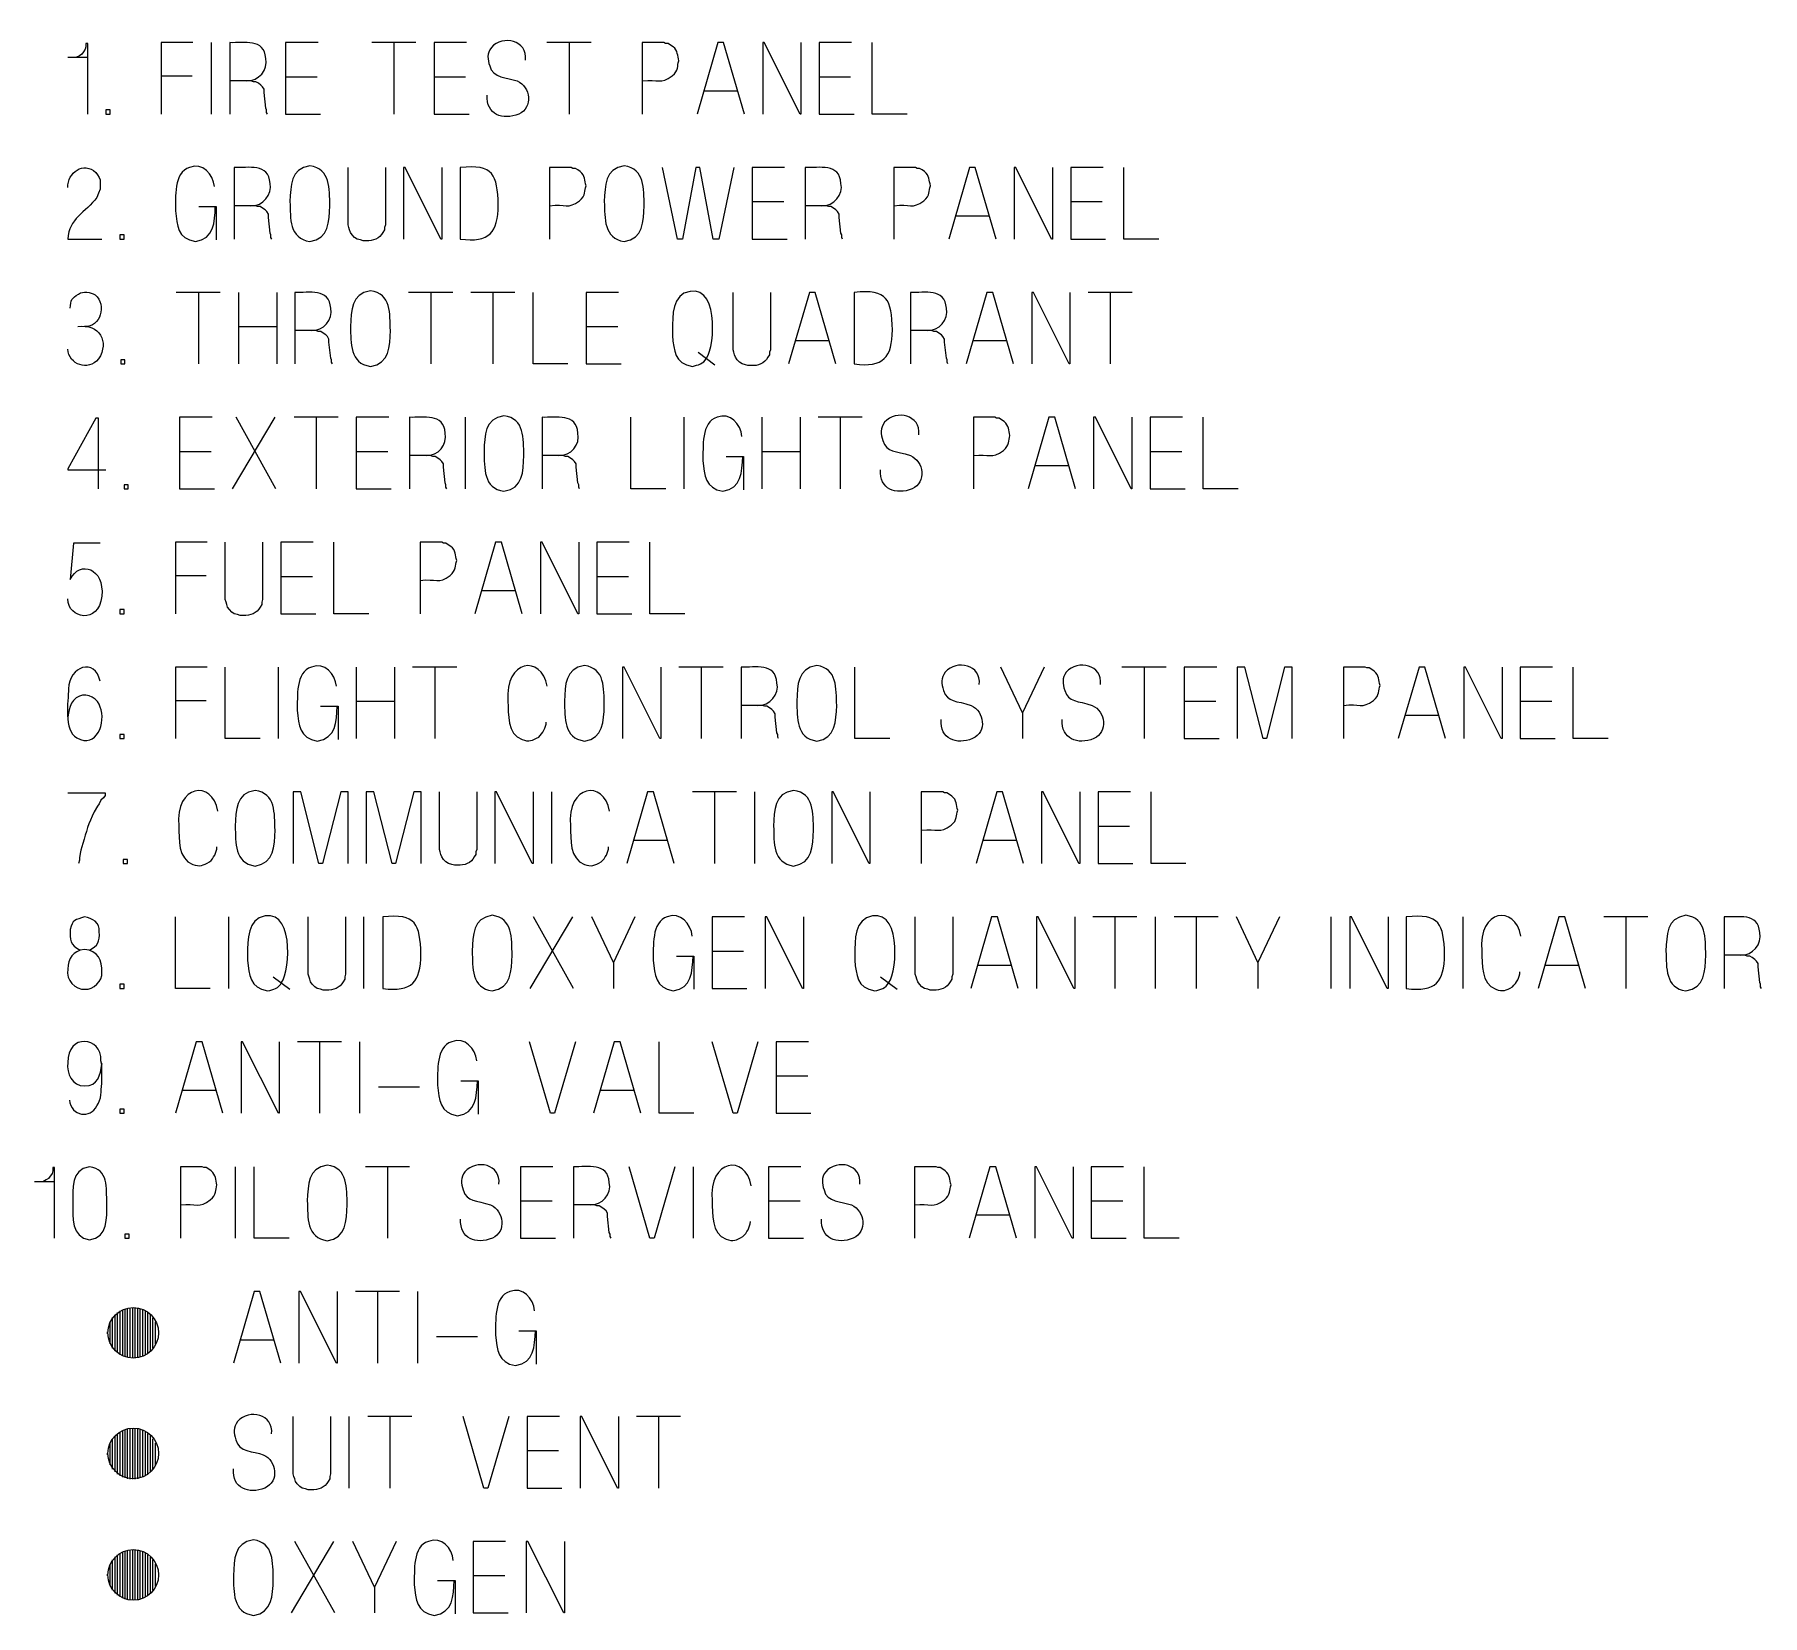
# Model space of a CAD drawing. Header units: millimetres. Extents: x 0.4 to 14.3, y 0.4 to 10.4.
# Drawn here: x 0.574 to 2.269, y 8.228 to 9.778 of the extents above; entities that cross this region are included whole.
import ezdxf

# ---------------------------------------------------------------- set-up
doc = ezdxf.new("R2010")
doc.units = ezdxf.units.MM
doc.layers.add('PDF_Geometry', color=7, linetype='Continuous')

msp = doc.modelspace()

# ---------------------------------------------------------------- linework, layer by layer
at = {"layer": 'PDF_Geometry', "lineweight": 15}
for points in [[(0.6261, 9.7004), (0.6261, 9.7697), (0.6244, 9.7697), (0.6244, 9.7665), (0.6236, 9.764), (0.622, 9.7616), (0.6203, 9.7591), (0.6179, 9.7575), (0.6146, 9.7559), (0.6065, 9.7559)], [(0.7293, 9.7705), (0.6983, 9.7705), (0.6983, 9.7004)], [(0.7471, 9.7705), (0.7471, 9.7004)], [(0.7657, 9.7705), (0.7657, 9.7004)], [(0.8521, 9.7705), (0.8203, 9.7705), (0.8203, 9.7004), (0.8545, 9.7004)], [(0.9481, 9.7705), (0.9049, 9.7705)], [(0.9269, 9.7004), (0.9269, 9.7705)], [(0.9978, 9.7705), (0.9659, 9.7705), (0.9659, 9.7004), (1.0002, 9.7004)], [(1.1199, 9.7705), (1.0766, 9.7705)], [(1.0987, 9.7004), (1.0987, 9.7705)], [(1.2004, 9.7665), (1.198, 9.7681), (1.1955, 9.7697), (1.1931, 9.7697), (1.1914, 9.7705), (1.1702, 9.7705), (1.1702, 9.7004)], [(1.2704, 9.7004), (1.25, 9.7705), (1.2443, 9.7705), (1.2239, 9.7004)], [(1.3258, 9.7705), (1.3258, 9.7004), (1.325, 9.7004), (1.2899, 9.7705), (1.2883, 9.7705), (1.2883, 9.7004)], [(1.3754, 9.7705), (1.3436, 9.7705), (1.3436, 9.7004), (1.3779, 9.7004)], [(1.43, 9.7004), (1.3957, 9.7004), (1.3957, 9.7705)], [(0.6261, 9.7559), (0.6114, 9.7559)], [(0.6983, 9.7379), (0.7285, 9.7379)], [(0.8025, 9.7004), (0.8016, 9.702), (0.8016, 9.7045), (0.8008, 9.7061), (0.7992, 9.7216), (0.7992, 9.7248), (0.7976, 9.7273), (0.7959, 9.7289), (0.7935, 9.7306), (0.791, 9.7322), (0.7886, 9.7322), (0.7861, 9.733), (0.7657, 9.733)], [(0.8203, 9.7371), (0.8513, 9.7371)], [(0.9659, 9.7371), (0.9969, 9.7371)], [(1.3436, 9.7371), (1.3746, 9.7371)], [(1.2305, 9.7232), (1.2639, 9.7232)], [(0.7699, 9.648), (0.7699, 9.5779)], [(0.8994, 9.5762), (0.8962, 9.5762), (0.8937, 9.577), (0.8904, 9.5779), (0.888, 9.5795), (0.8856, 9.5819), (0.8839, 9.5844), (0.8831, 9.5868), (0.8823, 9.5893), (0.8815, 9.5917), (0.8815, 9.648)], [(0.9182, 9.648), (0.9182, 9.5917), (0.9174, 9.5893), (0.9174, 9.5868), (0.9157, 9.5844)], [(0.9735, 9.648), (0.9735, 9.5779), (0.9727, 9.5779), (0.9376, 9.648), (0.936, 9.648), (0.936, 9.5779)], [(0.9914, 9.648), (0.9914, 9.5779)], [(1.1094, 9.644), (1.107, 9.6456), (1.1045, 9.6472), (1.1021, 9.6472), (1.1004, 9.648), (1.0792, 9.648), (1.0792, 9.5779)], [(1.2601, 9.648), (1.2454, 9.5779), (1.2397, 9.5779), (1.2266, 9.648), (1.2226, 9.648), (1.2095, 9.5779), (1.2046, 9.5779), (1.1899, 9.648)], [(1.3097, 9.648), (1.2779, 9.648), (1.2779, 9.5779), (1.3122, 9.5779)], [(1.33, 9.648), (1.33, 9.5779)], [(1.4472, 9.644), (1.4448, 9.6456), (1.4423, 9.6472), (1.4399, 9.6472), (1.4383, 9.648), (1.4171, 9.648), (1.4171, 9.5779)], [(1.5173, 9.5779), (1.4969, 9.648), (1.4912, 9.648), (1.4708, 9.5779)], [(1.5726, 9.648), (1.5726, 9.5779), (1.5718, 9.5779), (1.5367, 9.648), (1.5351, 9.648), (1.5351, 9.5779)], [(1.6223, 9.648), (1.5905, 9.648), (1.5905, 9.5779), (1.6247, 9.5779)], [(1.6768, 9.5779), (1.6425, 9.5779), (1.6425, 9.648)], [(0.6342, 9.6431), (0.6358, 9.6407), (0.6375, 9.6382), (0.6383, 9.6358), (0.6383, 9.6268), (0.6367, 9.6227), (0.635, 9.6187)], [(1.2779, 9.6146), (1.3089, 9.6146)], [(1.5905, 9.6146), (1.6215, 9.6146)], [(0.735, 9.6097), (0.7521, 9.6097), (0.7521, 9.577)], [(0.8067, 9.5779), (0.8058, 9.5795), (0.8058, 9.5819), (0.805, 9.5836), (0.8034, 9.5991), (0.8034, 9.6023), (0.8018, 9.6048), (0.8001, 9.6064), (0.7977, 9.6081), (0.7953, 9.6097), (0.7928, 9.6097), (0.7903, 9.6105), (0.7699, 9.6105)], [(1.3667, 9.5779), (1.3659, 9.5795), (1.3659, 9.5819), (1.3651, 9.5836), (1.3635, 9.5991), (1.3635, 9.6023), (1.3618, 9.6048), (1.3602, 9.6064), (1.3578, 9.6081), (1.3553, 9.6097), (1.3529, 9.6097), (1.3504, 9.6105), (1.33, 9.6105)], [(1.4773, 9.6007), (1.5108, 9.6007)], [(0.6065, 9.5779), (0.6399, 9.5779)], [(0.7562, 9.5255), (0.713, 9.5255)], [(0.735, 9.4553), (0.735, 9.5255)], [(0.774, 9.5255), (0.774, 9.4553)], [(0.8116, 9.5255), (0.8116, 9.4553)], [(0.8294, 9.5255), (0.8294, 9.4553)], [(0.9842, 9.5255), (0.9409, 9.5255)], [(0.9629, 9.4553), (0.9629, 9.5255)], [(1.0452, 9.5255), (1.002, 9.5255)], [(1.024, 9.4553), (1.024, 9.5255)], [(1.0973, 9.4553), (1.063, 9.4553), (1.063, 9.5255)], [(1.1469, 9.5255), (1.1151, 9.5255), (1.1151, 9.4553), (1.1494, 9.4553)], [(1.2771, 9.4537), (1.2738, 9.4537), (1.2714, 9.4545), (1.2681, 9.4553), (1.2657, 9.457), (1.2632, 9.4594), (1.2616, 9.4619), (1.2608, 9.4643), (1.26, 9.4668), (1.2592, 9.4692), (1.2592, 9.5255)], [(1.2959, 9.5255), (1.2959, 9.4692), (1.2951, 9.4668), (1.2951, 9.4643), (1.2934, 9.4619)], [(1.3602, 9.4553), (1.3398, 9.5255), (1.3341, 9.5255), (1.3137, 9.4553)], [(1.378, 9.5255), (1.378, 9.4553)], [(1.4334, 9.5255), (1.4334, 9.4553)], [(1.5344, 9.4553), (1.514, 9.5255), (1.5083, 9.5255), (1.4879, 9.4553)], [(1.5898, 9.5255), (1.5898, 9.4553), (1.589, 9.4553), (1.5539, 9.5255), (1.5522, 9.5255), (1.5522, 9.4553)], [(1.6508, 9.5255), (1.6076, 9.5255)], [(1.6296, 9.4553), (1.6296, 9.5255)], [(0.774, 9.4921), (0.8116, 9.4921)], [(0.8661, 9.4553), (0.8653, 9.457), (0.8653, 9.4594), (0.8645, 9.4611), (0.8628, 9.4766), (0.8628, 9.4798), (0.8612, 9.4823), (0.8596, 9.4839), (0.8571, 9.4855), (0.8547, 9.4872), (0.8522, 9.4872), (0.8498, 9.488), (0.8294, 9.488)], [(1.1151, 9.4921), (1.1461, 9.4921)], [(1.3202, 9.4782), (1.3537, 9.4782)], [(1.4701, 9.4553), (1.4693, 9.457), (1.4693, 9.4594), (1.4685, 9.4611), (1.4668, 9.4766), (1.4668, 9.4798), (1.4652, 9.4823), (1.4636, 9.4839), (1.4611, 9.4855), (1.4587, 9.4872), (1.4562, 9.4872), (1.4538, 9.488), (1.4334, 9.488)], [(1.4944, 9.4782), (1.5279, 9.4782)], [(1.225, 9.4668), (1.2413, 9.4545)], [(0.6367, 9.3328), (0.6367, 9.4022), (0.6342, 9.4022), (0.6065, 9.3524), (0.6065, 9.3516), (0.644, 9.3516)], [(0.7481, 9.403), (0.7162, 9.403), (0.7162, 9.3328), (0.7505, 9.3328)], [(0.7683, 9.3328), (0.8099, 9.403)], [(0.8107, 9.3328), (0.7716, 9.403)], [(0.8718, 9.403), (0.8286, 9.403)], [(0.8506, 9.3328), (0.8506, 9.403)], [(0.9215, 9.403), (0.8896, 9.403), (0.8896, 9.3328), (0.9239, 9.3328)], [(0.9417, 9.403), (0.9417, 9.3328)], [(0.9963, 9.403), (0.9963, 9.3328)], [(1.0719, 9.403), (1.0719, 9.3328)], [(1.1932, 9.3328), (1.1589, 9.3328), (1.1589, 9.403)], [(1.211, 9.403), (1.211, 9.3328)], [(1.2874, 9.403), (1.2874, 9.3328)], [(1.325, 9.403), (1.325, 9.3328)], [(1.386, 9.403), (1.3428, 9.403)], [(1.3648, 9.3328), (1.3648, 9.403)], [(1.5252, 9.3989), (1.5227, 9.4006), (1.5203, 9.4022), (1.5178, 9.4022), (1.5162, 9.403), (1.495, 9.403), (1.495, 9.3328)], [(1.5952, 9.3328), (1.5748, 9.403), (1.5691, 9.403), (1.5487, 9.3328)], [(1.6506, 9.403), (1.6506, 9.3328), (1.6498, 9.3328), (1.6147, 9.403), (1.613, 9.403), (1.613, 9.3328)], [(1.7002, 9.403), (1.6684, 9.403), (1.6684, 9.3328), (1.7027, 9.3328)], [(1.7548, 9.3328), (1.7205, 9.3328), (1.7205, 9.403)], [(0.7162, 9.3696), (0.7472, 9.3696)], [(0.8896, 9.3696), (0.9206, 9.3696)], [(0.9784, 9.3328), (0.9776, 9.3345), (0.9776, 9.3369), (0.9768, 9.3386), (0.9752, 9.3541), (0.9752, 9.3573), (0.9735, 9.3598), (0.9719, 9.3614), (0.9695, 9.363), (0.967, 9.3647), (0.9646, 9.3647), (0.9621, 9.3655), (0.9417, 9.3655)], [(1.1086, 9.3328), (1.1078, 9.3345), (1.1078, 9.3369), (1.107, 9.3386), (1.1053, 9.3541), (1.1053, 9.3573), (1.1037, 9.3598), (1.1021, 9.3614), (1.0996, 9.363), (1.0972, 9.3647), (1.0947, 9.3647), (1.0923, 9.3655), (1.0719, 9.3655)], [(1.2525, 9.3647), (1.2696, 9.3647), (1.2696, 9.332)], [(1.2874, 9.3696), (1.325, 9.3696)], [(1.6684, 9.3696), (1.6994, 9.3696)], [(1.5552, 9.3557), (1.5887, 9.3557)], [(0.6383, 9.2797), (0.6122, 9.2797), (0.6089, 9.2438)], [(0.7432, 9.2805), (0.7122, 9.2805), (0.7122, 9.2103)], [(0.7789, 9.2087), (0.7757, 9.2087), (0.7732, 9.2095), (0.7699, 9.2103), (0.7675, 9.212), (0.7651, 9.2144), (0.7634, 9.2168), (0.7626, 9.2193), (0.7618, 9.2217), (0.761, 9.2242), (0.761, 9.2805)], [(0.7977, 9.2805), (0.7977, 9.2242), (0.7969, 9.2217), (0.7969, 9.2193), (0.7953, 9.2168)], [(0.8473, 9.2805), (0.8155, 9.2805), (0.8155, 9.2103), (0.8498, 9.2103)], [(0.9019, 9.2103), (0.8676, 9.2103), (0.8676, 9.2805)], [(0.9824, 9.2764), (0.9799, 9.278), (0.9775, 9.2797), (0.975, 9.2797), (0.9734, 9.2805), (0.9522, 9.2805), (0.9522, 9.2103)], [(1.0524, 9.2103), (1.032, 9.2805), (1.0263, 9.2805), (1.0059, 9.2103)], [(1.1078, 9.2805), (1.1078, 9.2103), (1.107, 9.2103), (1.0719, 9.2805), (1.0702, 9.2805), (1.0702, 9.2103)], [(1.1574, 9.2805), (1.1256, 9.2805), (1.1256, 9.2103), (1.1599, 9.2103)], [(1.212, 9.2103), (1.1777, 9.2103), (1.1777, 9.2805)], [(0.7122, 9.2479), (0.7423, 9.2479)], [(0.8155, 9.247), (0.8465, 9.247)], [(1.1256, 9.247), (1.1566, 9.247)], [(1.0124, 9.2332), (1.0459, 9.2332)], [(0.7432, 9.158), (0.7122, 9.158), (0.7122, 9.0878)], [(0.7953, 9.0878), (0.761, 9.0878), (0.761, 9.158)], [(0.8131, 9.158), (0.8131, 9.0878)], [(0.8895, 9.158), (0.8895, 9.0878)], [(0.927, 9.158), (0.927, 9.0878)], [(0.9881, 9.158), (0.9449, 9.158)], [(0.9669, 9.0878), (0.9669, 9.158)], [(1.1883, 9.158), (1.1883, 9.0878), (1.1875, 9.0878), (1.1524, 9.158), (1.1508, 9.158), (1.1508, 9.0878)], [(1.2494, 9.158), (1.2061, 9.158)], [(1.2282, 9.0878), (1.2282, 9.158)], [(1.2672, 9.158), (1.2672, 9.0878)], [(1.413, 9.0878), (1.3787, 9.0878), (1.3787, 9.158)], [(1.5643, 9.158), (1.5431, 9.1131), (1.5219, 9.158)], [(1.684, 9.158), (1.6408, 9.158)], [(1.6628, 9.0878), (1.6628, 9.158)], [(1.7337, 9.158), (1.7018, 9.158), (1.7018, 9.0878), (1.7361, 9.0878)], [(1.8078, 9.0878), (1.8078, 9.158), (1.8004, 9.158), (1.7825, 9.0878), (1.7792, 9.0878), (1.7613, 9.158), (1.7539, 9.158), (1.7539, 9.0878)], [(1.8883, 9.1539), (1.8859, 9.1555), (1.8834, 9.1572), (1.881, 9.1572), (1.8793, 9.158), (1.8581, 9.158), (1.8581, 9.0878)], [(1.9583, 9.0878), (1.9379, 9.158), (1.9322, 9.158), (1.9118, 9.0878)], [(2.0137, 9.158), (2.0137, 9.0878), (2.0129, 9.0878), (1.9778, 9.158), (1.9762, 9.158), (1.9762, 9.0878)], [(2.0633, 9.158), (2.0315, 9.158), (2.0315, 9.0878), (2.0658, 9.0878)], [(2.1179, 9.0878), (2.0836, 9.0878), (2.0836, 9.158)], [(0.7122, 9.1253), (0.7423, 9.1253)], [(0.8895, 9.1245), (0.927, 9.1245)], [(1.3039, 9.0878), (1.3031, 9.0894), (1.3031, 9.0919), (1.3023, 9.0935), (1.3006, 9.109), (1.3006, 9.1123), (1.299, 9.1147), (1.2974, 9.1164), (1.2949, 9.118), (1.2925, 9.1196), (1.29, 9.1196), (1.2876, 9.1204), (1.2672, 9.1204)], [(1.7018, 9.1245), (1.7328, 9.1245)], [(2.0315, 9.1245), (2.0625, 9.1245)], [(0.8545, 9.1196), (0.8717, 9.1196), (0.8717, 9.087)], [(1.5431, 9.1131), (1.5431, 9.0878)], [(1.9184, 9.1107), (1.9518, 9.1107)], [(0.8816, 8.9653), (0.8816, 9.0355), (0.8743, 9.0355), (0.8563, 8.9653), (0.853, 8.9653), (0.8351, 9.0355), (0.8277, 9.0355), (0.8277, 8.9653)], [(0.9533, 8.9653), (0.9533, 9.0355), (0.9459, 9.0355), (0.928, 8.9653), (0.9247, 8.9653), (0.9068, 9.0355), (0.8994, 9.0355), (0.8994, 8.9653)], [(0.989, 8.9637), (0.9858, 8.9637), (0.9833, 8.9645), (0.9801, 8.9653), (0.9776, 8.9669), (0.9752, 8.9694), (0.9735, 8.9718), (0.9727, 8.9743), (0.9719, 8.9767), (0.9711, 8.9792), (0.9711, 9.0355)], [(1.0078, 9.0355), (1.0078, 8.9792), (1.007, 8.9767), (1.007, 8.9743), (1.0054, 8.9718)], [(1.0632, 9.0355), (1.0632, 8.9653), (1.0623, 8.9653), (1.0273, 9.0355), (1.0256, 9.0355), (1.0256, 8.9653)], [(1.081, 9.0355), (1.081, 8.9653)], [(1.2015, 8.9653), (1.1811, 9.0355), (1.1754, 9.0355), (1.155, 8.9653)], [(1.2625, 9.0355), (1.2193, 9.0355)], [(1.2413, 8.9653), (1.2413, 9.0355)], [(1.2804, 9.0355), (1.2804, 8.9653)], [(1.3935, 9.0355), (1.3935, 8.9653), (1.3927, 8.9653), (1.3576, 9.0355), (1.356, 9.0355), (1.356, 8.9653)], [(1.474, 9.0314), (1.4716, 9.033), (1.4691, 9.0347), (1.4667, 9.0347), (1.4651, 9.0355), (1.4438, 9.0355), (1.4438, 8.9653)], [(1.5441, 8.9653), (1.5237, 9.0355), (1.518, 9.0355), (1.4976, 8.9653)], [(1.5994, 9.0355), (1.5994, 8.9653), (1.5986, 8.9653), (1.5635, 9.0355), (1.5619, 9.0355), (1.5619, 8.9653)], [(1.6491, 9.0355), (1.6173, 9.0355), (1.6173, 8.9653), (1.6515, 8.9653)], [(1.7036, 8.9653), (1.6693, 8.9653), (1.6693, 9.0355)], [(0.6065, 9.0347), (0.6432, 9.0347), (0.6432, 9.0322), (0.6416, 9.0298), (0.6391, 9.0273), (0.6375, 9.024), (0.6358, 9.0216), (0.6326, 9.0159)], [(1.6173, 9.002), (1.6482, 9.002)], [(0.6212, 8.9849), (0.6203, 8.9816), (0.6195, 8.9784), (0.6187, 8.9751), (0.6179, 8.971), (0.6179, 8.9686), (0.6171, 8.9653)], [(1.1615, 8.9881), (1.195, 8.9881)], [(1.5041, 8.9881), (1.5375, 8.9881)], [(0.7464, 8.8428), (0.7122, 8.8428), (0.7122, 8.913)], [(0.7642, 8.913), (0.7642, 8.8428)], [(0.8603, 8.8412), (0.857, 8.8412), (0.8545, 8.842), (0.8513, 8.8428), (0.8488, 8.8444), (0.8464, 8.8469), (0.8448, 8.8493), (0.8439, 8.8518), (0.8423, 8.8567), (0.8423, 8.913)], [(0.879, 8.913), (0.879, 8.8567), (0.8782, 8.8542), (0.8782, 8.8518), (0.8766, 8.8493)], [(0.8968, 8.913), (0.8968, 8.8428)], [(0.9155, 8.913), (0.9155, 8.8428)], [(1.0603, 8.8428), (1.1019, 8.913)], [(1.1027, 8.8428), (1.0636, 8.913)], [(1.163, 8.913), (1.1418, 8.8681), (1.1206, 8.913)], [(1.2704, 8.913), (1.2386, 8.913), (1.2386, 8.8428), (1.2729, 8.8428)], [(1.3282, 8.913), (1.3282, 8.8428), (1.3274, 8.8428), (1.2923, 8.913), (1.2907, 8.913), (1.2907, 8.8428)], [(1.456, 8.8412), (1.4527, 8.8412), (1.4503, 8.842), (1.447, 8.8428), (1.4445, 8.8444), (1.4421, 8.8469), (1.4405, 8.8493), (1.4396, 8.8518), (1.4388, 8.8542), (1.438, 8.8567), (1.438, 8.913)], [(1.4747, 8.913), (1.4747, 8.8567), (1.4739, 8.8542), (1.4739, 8.8518), (1.4723, 8.8493)], [(1.5391, 8.8428), (1.5187, 8.913), (1.5129, 8.913), (1.4925, 8.8428)], [(1.5944, 8.913), (1.5944, 8.8428), (1.5936, 8.8428), (1.5585, 8.913), (1.5569, 8.913), (1.5569, 8.8428)], [(1.6555, 8.913), (1.6122, 8.913)], [(1.6342, 8.8428), (1.6342, 8.913)], [(1.6733, 8.913), (1.6733, 8.8428)], [(1.7352, 8.913), (1.6919, 8.913)], [(1.714, 8.8428), (1.714, 8.913)], [(1.7954, 8.913), (1.7742, 8.8681), (1.753, 8.913)], [(1.8457, 8.913), (1.8457, 8.8428)], [(1.9019, 8.913), (1.9019, 8.8428), (1.9011, 8.8428), (1.866, 8.913), (1.8644, 8.913), (1.8644, 8.8428)], [(1.9197, 8.913), (1.9197, 8.8428)], [(1.9751, 8.913), (1.9751, 8.8428)], [(2.0956, 8.8428), (2.0752, 8.913), (2.0695, 8.913), (2.0491, 8.8428)], [(2.1567, 8.913), (2.1134, 8.913)], [(2.1354, 8.8428), (2.1354, 8.913)], [(2.2315, 8.913), (2.2315, 8.8428)], [(1.1418, 8.8681), (1.1418, 8.8428)], [(1.2037, 8.8746), (1.2208, 8.8746), (1.2208, 8.842)], [(1.2386, 8.8795), (1.2696, 8.8795)], [(1.7742, 8.8681), (1.7742, 8.8428)], [(2.2682, 8.8428), (2.2673, 8.8444), (2.2673, 8.8469), (2.2665, 8.8485), (2.2649, 8.864), (2.2649, 8.8673), (2.2633, 8.8697), (2.2616, 8.8713), (2.2592, 8.873), (2.2567, 8.8746), (2.2543, 8.8746), (2.2518, 8.8754), (2.2315, 8.8754)], [(0.8082, 8.8542), (0.8245, 8.842)], [(1.4039, 8.8542), (1.4202, 8.842)], [(1.4991, 8.8656), (1.5325, 8.8656)], [(2.0556, 8.8656), (2.0891, 8.8656)], [(0.7587, 8.7203), (0.7383, 8.7904), (0.7325, 8.7904), (0.7122, 8.7203)], [(0.814, 8.7904), (0.814, 8.7203), (0.8132, 8.7203), (0.7781, 8.7904), (0.7765, 8.7904), (0.7765, 8.7203)], [(0.8751, 8.7904), (0.8318, 8.7904)], [(0.8539, 8.7203), (0.8539, 8.7904)], [(0.8929, 8.7904), (0.8929, 8.7203)], [(1.1045, 8.7904), (1.0841, 8.7203), (1.08, 8.7203), (1.0596, 8.7904)], [(1.1688, 8.7203), (1.1484, 8.7904), (1.1427, 8.7904), (1.1223, 8.7203)], [(1.2209, 8.7203), (1.1867, 8.7203), (1.1867, 8.7904)], [(1.2836, 8.7904), (1.2632, 8.7203), (1.2592, 8.7203), (1.2388, 8.7904)], [(1.3333, 8.7904), (1.3014, 8.7904), (1.3014, 8.7203), (1.3357, 8.7203)], [(0.6391, 8.7709), (0.6399, 8.7684)], [(0.9922, 8.7521), (1.0093, 8.7521), (1.0093, 8.7195)], [(1.3014, 8.757), (1.3325, 8.757)], [(0.7187, 8.7431), (0.7521, 8.7431)], [(0.9115, 8.7464), (0.9515, 8.7464)], [(1.1289, 8.7431), (1.1623, 8.7431)], [(0.5935, 8.5978), (0.5935, 8.6671), (0.5919, 8.6671), (0.5919, 8.6638), (0.5911, 8.6614), (0.5878, 8.6565), (0.5854, 8.6549), (0.5821, 8.6532), (0.574, 8.6532)], [(0.7472, 8.6638), (0.7448, 8.6655), (0.7423, 8.6671), (0.7399, 8.6671), (0.7383, 8.6679), (0.717, 8.6679), (0.717, 8.5978)], [(0.7708, 8.6679), (0.7708, 8.5978)], [(0.8237, 8.5978), (0.7894, 8.5978), (0.7894, 8.6679)], [(0.9417, 8.6679), (0.8985, 8.6679)], [(0.9205, 8.5978), (0.9205, 8.6679)], [(1.0825, 8.6679), (1.0507, 8.6679), (1.0507, 8.5978), (1.0849, 8.5978)], [(1.1027, 8.6679), (1.1027, 8.5978)], [(1.2022, 8.6679), (1.1818, 8.5978), (1.1777, 8.5978), (1.1573, 8.6679)], [(1.22, 8.6679), (1.22, 8.5978)], [(1.3258, 8.6679), (1.294, 8.6679), (1.294, 8.5978), (1.3282, 8.5978)], [(1.4674, 8.6638), (1.4649, 8.6655), (1.4625, 8.6671), (1.46, 8.6671), (1.4584, 8.6679), (1.4372, 8.6679), (1.4372, 8.5978)], [(1.5374, 8.5978), (1.517, 8.6679), (1.5113, 8.6679), (1.4909, 8.5978)], [(1.5928, 8.6679), (1.5928, 8.5978), (1.592, 8.5978), (1.5569, 8.6679), (1.5552, 8.6679), (1.5552, 8.5978)], [(1.6424, 8.6679), (1.6106, 8.6679), (1.6106, 8.5978), (1.6449, 8.5978)], [(1.6969, 8.5978), (1.6627, 8.5978), (1.6627, 8.6679)], [(0.5935, 8.6532), (0.5789, 8.6532)], [(1.0507, 8.6345), (1.0817, 8.6345)], [(1.1395, 8.5978), (1.1387, 8.5994), (1.1387, 8.6018), (1.1378, 8.6035), (1.1362, 8.619), (1.1362, 8.6222), (1.1346, 8.6247), (1.1329, 8.6263), (1.1305, 8.628), (1.128, 8.6296), (1.1256, 8.6296), (1.1232, 8.6304), (1.1027, 8.6304)], [(1.294, 8.6345), (1.325, 8.6345)], [(1.6106, 8.6345), (1.6416, 8.6345)], [(1.4974, 8.6206), (1.5309, 8.6206)], [(0.8155, 8.4753), (0.7951, 8.5454), (0.7894, 8.5454), (0.769, 8.4753)], [(0.8709, 8.5454), (0.8709, 8.4753), (0.8701, 8.4753), (0.835, 8.5454), (0.8333, 8.5454), (0.8333, 8.4753)], [(0.9319, 8.5454), (0.8887, 8.5454)], [(0.9107, 8.4753), (0.9107, 8.5454)], [(0.9497, 8.5454), (0.9497, 8.4753)], [(0.6604, 8.4823), (0.6604, 8.5277)], [(0.6629, 8.4814), (0.6629, 8.5286)], [(0.6653, 8.4807), (0.6653, 8.5292)], [(0.6678, 8.4803), (0.6678, 8.5296)], [(0.6703, 8.4802), (0.6703, 8.5297)], [(0.6727, 8.4803), (0.6728, 8.5296)], [(0.6752, 8.4807), (0.6753, 8.5292)], [(0.6777, 8.4814), (0.6777, 8.5286)], [(0.6802, 8.4823), (0.6802, 8.5277)], [(0.648, 8.4942), (0.648, 8.5158)], [(0.6505, 8.4901), (0.6505, 8.5199)], [(0.653, 8.4873), (0.653, 8.5227)], [(0.6554, 8.4852), (0.6554, 8.5248)], [(0.6579, 8.4835), (0.6579, 8.5264)], [(0.6827, 8.4835), (0.6827, 8.5264)], [(0.6851, 8.4852), (0.6852, 8.5248)], [(0.6876, 8.4873), (0.6876, 8.5226)], [(0.6901, 8.4901), (0.6901, 8.5198)], [(0.6926, 8.4942), (0.6926, 8.5157)], [(0.6455, 8.5041), (0.6455, 8.5059)], [(0.7755, 8.4981), (0.809, 8.4981)], [(0.9684, 8.5014), (1.0084, 8.5014)], [(1.049, 8.5071), (1.0662, 8.5071), (1.0662, 8.4744)], [(0.6604, 8.3635), (0.6604, 8.4089)], [(0.6629, 8.3626), (0.6629, 8.4098)], [(0.6653, 8.3619), (0.6653, 8.4104)], [(0.6678, 8.3616), (0.6678, 8.4108)], [(0.6703, 8.3614), (0.6703, 8.4109)], [(0.6727, 8.3616), (0.6728, 8.4108)], [(0.6752, 8.3619), (0.6753, 8.4104)], [(0.6777, 8.3626), (0.6777, 8.4098)], [(0.6802, 8.3635), (0.6802, 8.4088)], [(0.8456, 8.3511), (0.8423, 8.3511), (0.8399, 8.3519), (0.8366, 8.3527), (0.8342, 8.3544), (0.8317, 8.3568), (0.8301, 8.3593), (0.8293, 8.3617), (0.8284, 8.3642), (0.8276, 8.3666), (0.8276, 8.4229)], [(0.8643, 8.4229), (0.8643, 8.3666), (0.8635, 8.3642), (0.8635, 8.3617), (0.8619, 8.3593)], [(0.8822, 8.4229), (0.8822, 8.3527)], [(0.944, 8.4229), (0.9008, 8.4229)], [(0.9228, 8.3527), (0.9228, 8.4229)], [(1.0392, 8.4229), (1.0188, 8.3527), (1.0148, 8.3527), (0.9944, 8.4229)], [(1.0889, 8.4229), (1.0571, 8.4229), (1.0571, 8.3527), (1.0913, 8.3527)], [(1.1467, 8.4229), (1.1467, 8.3527), (1.1459, 8.3527), (1.1108, 8.4229), (1.1092, 8.4229), (1.1092, 8.3527)], [(1.2078, 8.4229), (1.1645, 8.4229)], [(1.1865, 8.3527), (1.1865, 8.4229)], [(0.648, 8.3754), (0.648, 8.397)], [(0.6505, 8.3713), (0.6505, 8.4011)], [(0.653, 8.3685), (0.653, 8.4039)], [(0.6554, 8.3664), (0.6554, 8.406)], [(0.6579, 8.3647), (0.6579, 8.4076)], [(0.6827, 8.3647), (0.6827, 8.4076)], [(0.6851, 8.3664), (0.6852, 8.406)], [(0.6876, 8.3685), (0.6876, 8.4038)], [(0.6901, 8.3713), (0.6901, 8.401)], [(0.6926, 8.3754), (0.6926, 8.3969)], [(0.6455, 8.3853), (0.6455, 8.3871)], [(1.0571, 8.3895), (1.0881, 8.3895)], [(0.6604, 8.2447), (0.6604, 8.2901)], [(0.6629, 8.2438), (0.6629, 8.291)], [(0.6653, 8.2431), (0.6653, 8.2916)], [(0.6678, 8.2428), (0.6678, 8.292)], [(0.6703, 8.2426), (0.6703, 8.2921)], [(0.6727, 8.2428), (0.6728, 8.292)], [(0.6752, 8.2431), (0.6753, 8.2916)], [(0.6777, 8.2438), (0.6777, 8.291)], [(0.6802, 8.2447), (0.6802, 8.29)], [(0.826, 8.2302), (0.8676, 8.3004)], [(0.8684, 8.2302), (0.8293, 8.3004)], [(0.9287, 8.3004), (0.9075, 8.2555), (0.8862, 8.3004)], [(1.0361, 8.3004), (1.0043, 8.3004), (1.0043, 8.2302), (1.0386, 8.2302)], [(1.0939, 8.3004), (1.0939, 8.2302), (1.0931, 8.2302), (1.058, 8.3004), (1.0564, 8.3004), (1.0564, 8.2302)], [(0.648, 8.2566), (0.648, 8.2782)], [(0.6505, 8.2525), (0.6505, 8.2822)], [(0.653, 8.2497), (0.653, 8.2851)], [(0.6554, 8.2476), (0.6554, 8.2872)], [(0.6579, 8.2459), (0.6579, 8.2888)], [(0.6827, 8.2459), (0.6827, 8.2888)], [(0.6851, 8.2476), (0.6852, 8.2872)], [(0.6876, 8.2497), (0.6876, 8.285)], [(0.6901, 8.2525), (0.6901, 8.2822)], [(0.6926, 8.2566), (0.6926, 8.2781)], [(0.6455, 8.2665), (0.6455, 8.2683)], [(0.9693, 8.262), (0.9865, 8.262), (0.9865, 8.2294)], [(1.0043, 8.2669), (1.0353, 8.2669)], [(0.9075, 8.2555), (0.9075, 8.2302)]]:
    msp.add_lwpolyline(points, dxfattribs=at)
for points in [[(0.648, 9.7045), (0.6439, 9.7045), (0.6439, 9.7004), (0.648, 9.7004)], [(0.6618, 9.5819), (0.6577, 9.5819), (0.6577, 9.5779), (0.6618, 9.5779)], [(0.6626, 9.4594), (0.6586, 9.4594), (0.6586, 9.4553), (0.6626, 9.4553)], [(0.6659, 9.3369), (0.6618, 9.3369), (0.6618, 9.3328), (0.6659, 9.3328)], [(0.6618, 9.2144), (0.6577, 9.2144), (0.6577, 9.2103), (0.6618, 9.2103)], [(0.6618, 9.0919), (0.6577, 9.0919), (0.6577, 9.0878), (0.6618, 9.0878)], [(0.6651, 8.9694), (0.661, 8.9694), (0.661, 8.9653), (0.6651, 8.9653)], [(0.6618, 8.8469), (0.6577, 8.8469), (0.6577, 8.8428), (0.6618, 8.8428)], [(0.6618, 8.7244), (0.6577, 8.7244), (0.6577, 8.7203), (0.6618, 8.7203)], [(0.6667, 8.6018), (0.6626, 8.6018), (0.6626, 8.5978), (0.6667, 8.5978)]]:
    msp.add_lwpolyline(points, close=True, dxfattribs=at)
for centre in [(0.6708, 8.505), (0.6708, 8.3867), (0.6708, 8.2675)]:
    msp.add_circle(centre, 0.0248, dxfattribs=at)
for points in [[(0.8008, 9.755), (0.7996, 9.7751), (0.7794, 9.7699), (0.7657, 9.7705)], [(1.0221, 9.7657), (1.0177, 9.7597), (1.0182, 9.7544), (1.0205, 9.7477)], [(1.0556, 9.7534), (1.0578, 9.7728), (1.0334, 9.7784), (1.0221, 9.7657)], [(1.2061, 9.7526), (1.2046, 9.7578), (1.2053, 9.7624), (1.2004, 9.7665)], [(0.7821, 9.733), (0.7937, 9.7324), (0.8034, 9.7441), (0.8008, 9.755)], [(1.0205, 9.7477), (1.0232, 9.7355), (1.0379, 9.7365), (1.0474, 9.733)], [(1.1996, 9.7379), (1.2062, 9.7433), (1.2041, 9.7476), (1.2061, 9.7526)], [(1.0474, 9.733), (1.0607, 9.7271), (1.0631, 9.7069), (1.049, 9.7004)], [(1.1702, 9.733), (1.1861, 9.7351), (1.1881, 9.7292), (1.1996, 9.7379)], [(1.049, 9.7004), (1.0332, 9.6941), (1.0169, 9.6998), (1.018, 9.7191)], [(0.6065, 9.6284), (0.6064, 9.6432), (0.6219, 9.6544), (0.6342, 9.6431)], [(0.726, 9.648), (0.7103, 9.6436), (0.7125, 9.6181), (0.7122, 9.6056)], [(0.7505, 9.6293), (0.7492, 9.6414), (0.739, 9.6533), (0.726, 9.648)], [(0.805, 9.6325), (0.8038, 9.6527), (0.7837, 9.6474), (0.7699, 9.648)], [(0.8441, 9.6497), (0.8248, 9.6465), (0.8254, 9.6305), (0.8245, 9.6146)], [(0.8637, 9.6105), (0.863, 9.6271), (0.8647, 9.6466), (0.8441, 9.6497)], [(1.0289, 9.6113), (1.028, 9.6409), (1.0244, 9.6515), (0.9914, 9.648)], [(1.1525, 9.6497), (1.1332, 9.6465), (1.1339, 9.6305), (1.1329, 9.6146)], [(1.1721, 9.6105), (1.1714, 9.6271), (1.1731, 9.6466), (1.1525, 9.6497)], [(1.3651, 9.6325), (1.3638, 9.6527), (1.3437, 9.6474), (1.33, 9.648)], [(0.7863, 9.6105), (0.7979, 9.6099), (0.8076, 9.6215), (0.805, 9.6325)], [(1.1086, 9.6154), (1.1152, 9.6208), (1.1131, 9.6251), (1.1151, 9.6301)], [(1.1151, 9.6301), (1.1136, 9.6353), (1.1143, 9.6399), (1.1094, 9.644)], [(1.3463, 9.6105), (1.3579, 9.6099), (1.3677, 9.6215), (1.3651, 9.6325)], [(1.4464, 9.6154), (1.453, 9.6208), (1.4509, 9.625), (1.453, 9.6301)], [(1.453, 9.6301), (1.4514, 9.6353), (1.4522, 9.6399), (1.4472, 9.644)], [(0.635, 9.6187), (0.6244, 9.604), (0.6071, 9.5979), (0.6065, 9.5779)], [(0.8245, 9.6146), (0.825, 9.5982), (0.8237, 9.5785), (0.8441, 9.5754)], [(1.0792, 9.6105), (1.0953, 9.6126), (1.097, 9.6067), (1.1086, 9.6154)], [(1.1329, 9.6146), (1.1335, 9.5982), (1.1322, 9.5785), (1.1525, 9.5754)], [(1.4171, 9.6105), (1.4331, 9.6126), (1.4349, 9.6067), (1.4464, 9.6154)], [(0.7122, 9.6056), (0.7137, 9.5909), (0.7142, 9.5785), (0.7317, 9.5754)], [(0.7317, 9.5754), (0.7504, 9.5783), (0.7505, 9.5943), (0.7513, 9.6097)], [(0.8441, 9.5754), (0.863, 9.5783), (0.8629, 9.595), (0.8637, 9.6105)], [(0.9914, 9.5779), (1.0204, 9.574), (1.0286, 9.5844), (1.0289, 9.6113)], [(1.1525, 9.5754), (1.1715, 9.5783), (1.1713, 9.595), (1.1721, 9.6105)], [(0.9157, 9.5844), (0.9128, 9.5782), (0.9058, 9.5759), (0.8994, 9.5762)], [(0.6171, 9.5239), (0.6218, 9.5273), (0.6287, 9.5255), (0.6334, 9.5231)], [(0.8645, 9.51), (0.8632, 9.5301), (0.8431, 9.5249), (0.8294, 9.5255)], [(0.9035, 9.5272), (0.8842, 9.524), (0.8849, 9.508), (0.8839, 9.4921)], [(0.9231, 9.488), (0.9224, 9.5046), (0.9241, 9.5241), (0.9035, 9.5272)], [(1.2332, 9.4611), (1.242, 9.4728), (1.2458, 9.5394), (1.2111, 9.5247)], [(1.4156, 9.4888), (1.4147, 9.5184), (1.4111, 9.529), (1.378, 9.5255)], [(1.4685, 9.51), (1.4672, 9.5301), (1.4471, 9.5249), (1.4334, 9.5255)], [(0.6089, 9.51), (0.6092, 9.5175), (0.6106, 9.5204), (0.6171, 9.5239)], [(0.6334, 9.5231), (0.645, 9.5135), (0.6389, 9.4911), (0.6228, 9.4921)], [(0.8457, 9.488), (0.8573, 9.4874), (0.8671, 9.499), (0.8645, 9.51)], [(1.2111, 9.5247), (1.198, 9.5178), (1.2001, 9.4957), (1.1997, 9.4831)], [(1.4497, 9.488), (1.4613, 9.4874), (1.4711, 9.499), (1.4685, 9.51)], [(0.6163, 9.4921), (0.6377, 9.4949), (0.6477, 9.4771), (0.6367, 9.4603)], [(0.8839, 9.4921), (0.8845, 9.4757), (0.8831, 9.456), (0.9035, 9.4529)], [(0.9035, 9.4529), (0.9225, 9.4558), (0.9223, 9.4725), (0.9231, 9.488)], [(1.1997, 9.4831), (1.2013, 9.4684), (1.2018, 9.456), (1.2193, 9.4529)], [(1.378, 9.4553), (1.4071, 9.4515), (1.4153, 9.4619), (1.4156, 9.4888)], [(0.6367, 9.4603), (0.6264, 9.4479), (0.6078, 9.4544), (0.6065, 9.47)], [(1.2193, 9.4529), (1.2252, 9.4545), (1.23, 9.4551), (1.2332, 9.4611)], [(1.2934, 9.4619), (1.2904, 9.4557), (1.2835, 9.4534), (1.2771, 9.4537)], [(1.268, 9.3842), (1.2667, 9.3963), (1.2565, 9.4083), (1.2435, 9.403)], [(1.4414, 9.3859), (1.4437, 9.4053), (1.4192, 9.4109), (1.4079, 9.3981)], [(0.9768, 9.3875), (0.9756, 9.4076), (0.9554, 9.4024), (0.9417, 9.403)], [(1.0345, 9.4046), (1.0152, 9.4015), (1.0158, 9.3855), (1.0149, 9.3696)], [(1.0541, 9.3655), (1.0534, 9.3821), (1.0551, 9.4016), (1.0345, 9.4046)], [(1.107, 9.3875), (1.1057, 9.4076), (1.0856, 9.4024), (1.0719, 9.403)], [(1.2435, 9.403), (1.2278, 9.3985), (1.23, 9.3732), (1.2297, 9.3606)], [(1.4079, 9.3981), (1.4036, 9.3921), (1.4041, 9.3868), (1.4063, 9.3802)], [(1.5309, 9.3851), (1.5294, 9.3902), (1.5301, 9.3949), (1.5252, 9.3989)], [(0.958, 9.3655), (0.9697, 9.3649), (0.9794, 9.3765), (0.9768, 9.3875)], [(1.0882, 9.3655), (1.0998, 9.3649), (1.1096, 9.3765), (1.107, 9.3875)], [(1.4063, 9.3802), (1.4099, 9.3679), (1.4191, 9.3706), (1.4332, 9.3655)], [(1.5244, 9.3704), (1.531, 9.3757), (1.5289, 9.3801), (1.5309, 9.3851)], [(1.0149, 9.3696), (1.0154, 9.3532), (1.0141, 9.3335), (1.0345, 9.3304)], [(1.0345, 9.3304), (1.0534, 9.3333), (1.0533, 9.35), (1.0541, 9.3655)], [(1.2297, 9.3606), (1.2312, 9.3459), (1.2317, 9.3335), (1.2492, 9.3304)], [(1.2492, 9.3304), (1.2679, 9.3333), (1.2679, 9.3493), (1.2688, 9.3647)], [(1.4332, 9.3655), (1.4466, 9.3596), (1.4489, 9.3394), (1.4349, 9.3328)], [(1.495, 9.3655), (1.5109, 9.3675), (1.5129, 9.3617), (1.5244, 9.3704)], [(1.4349, 9.3328), (1.419, 9.3266), (1.4027, 9.3323), (1.4039, 9.3516)], [(0.9881, 9.2625), (0.9866, 9.2677), (0.9873, 9.2724), (0.9824, 9.2764)], [(0.6089, 9.2438), (0.6185, 9.2634), (0.6428, 9.2549), (0.6399, 9.2275)], [(0.9816, 9.2479), (0.9882, 9.2532), (0.9861, 9.2576), (0.9881, 9.2625)], [(0.9522, 9.243), (0.9682, 9.245), (0.9701, 9.2391), (0.9816, 9.2479)], [(0.6399, 9.2275), (0.637, 9.1994), (0.6066, 9.2055), (0.6065, 9.225)], [(0.7953, 9.2168), (0.7923, 9.2107), (0.7853, 9.2084), (0.7789, 9.2087)], [(0.6383, 9.1441), (0.6335, 9.1679), (0.6076, 9.1584), (0.6073, 9.1368)], [(0.8456, 9.158), (0.8298, 9.1535), (0.832, 9.1281), (0.8317, 9.1156)], [(0.8701, 9.1392), (0.8687, 9.1513), (0.8586, 9.1632), (0.8456, 9.158)], [(1.0768, 9.1392), (1.0714, 9.1702), (1.0351, 9.1657), (1.0384, 9.1245)], [(1.1134, 9.1596), (1.0941, 9.1565), (1.0947, 9.1405), (1.0938, 9.1245)], [(1.1329, 9.1204), (1.1323, 9.137), (1.134, 9.1566), (1.1134, 9.1596)], [(1.3023, 9.1425), (1.301, 9.1626), (1.2809, 9.1574), (1.2672, 9.158)], [(1.3413, 9.1596), (1.322, 9.1565), (1.3227, 9.1405), (1.3217, 9.1245)], [(1.3609, 9.1204), (1.3602, 9.137), (1.3619, 9.1566), (1.3413, 9.1596)], [(1.5008, 9.1408), (1.5031, 9.1603), (1.4786, 9.1659), (1.4674, 9.1531)], [(1.6197, 9.1408), (1.622, 9.1603), (1.5975, 9.1659), (1.5862, 9.1531)], [(1.2835, 9.1204), (1.2951, 9.1199), (1.3049, 9.1315), (1.3023, 9.1425)], [(1.4674, 9.1531), (1.463, 9.1471), (1.4635, 9.1418), (1.4658, 9.1351)], [(1.5862, 9.1531), (1.5819, 9.1471), (1.5824, 9.1418), (1.5846, 9.1351)], [(1.8875, 9.1253), (1.8941, 9.1307), (1.892, 9.1351), (1.894, 9.14)], [(1.894, 9.14), (1.8925, 9.1451), (1.8932, 9.15), (1.8883, 9.1539)], [(0.6073, 9.1368), (0.607, 9.1242), (0.6024, 9.0957), (0.6154, 9.0886)], [(0.6179, 9.1294), (0.6083, 9.1257), (0.6069, 9.1145), (0.6065, 9.1058)], [(0.6383, 9.1188), (0.637, 9.1265), (0.6256, 9.1332), (0.6179, 9.1294)], [(1.0384, 9.1245), (1.039, 9.1118), (1.0375, 9.0922), (1.0523, 9.087)], [(1.0938, 9.1245), (1.0943, 9.1081), (1.093, 9.0884), (1.1134, 9.0854)], [(1.1134, 9.0854), (1.1323, 9.0883), (1.1322, 9.1049), (1.1329, 9.1204)], [(1.3217, 9.1245), (1.3223, 9.1081), (1.3209, 9.0885), (1.3413, 9.0854)], [(1.3413, 9.0854), (1.3603, 9.0883), (1.3601, 9.1049), (1.3609, 9.1204)], [(1.4658, 9.1351), (1.4693, 9.1229), (1.4786, 9.1255), (1.4927, 9.1204)], [(1.4927, 9.1204), (1.506, 9.1146), (1.5084, 9.0943), (1.4943, 9.0878)], [(1.5846, 9.1351), (1.5882, 9.1229), (1.5974, 9.1255), (1.6115, 9.1204)], [(1.6115, 9.1204), (1.6248, 9.1146), (1.6273, 9.0943), (1.6132, 9.0878)], [(1.8581, 9.1204), (1.874, 9.1225), (1.876, 9.1166), (1.8875, 9.1253)], [(0.6154, 9.0886), (0.6348, 9.0773), (0.6446, 9.1041), (0.6383, 9.1188)], [(0.8317, 9.1156), (0.8333, 9.1008), (0.8338, 9.0885), (0.8513, 9.0854)], [(0.8513, 9.0854), (0.87, 9.0883), (0.87, 9.1042), (0.8709, 9.1196)], [(1.0686, 9.0894), (1.0727, 9.0933), (1.0757, 9.0984), (1.076, 9.1041)], [(1.4943, 9.0878), (1.4785, 9.0815), (1.4621, 9.0873), (1.4633, 9.1066)], [(1.6132, 9.0878), (1.5974, 9.0815), (1.581, 9.0873), (1.5822, 9.1066)], [(1.0523, 9.087), (1.0588, 9.0843), (1.0626, 9.0859), (1.0686, 9.0894)], [(0.7538, 9.0167), (0.7484, 9.0477), (0.7121, 9.0432), (0.7154, 9.002)], [(0.7903, 9.0371), (0.7711, 9.034), (0.7717, 9.0179), (0.7708, 9.002)], [(0.8099, 8.9979), (0.8093, 9.0145), (0.8109, 9.0341), (0.7903, 9.0371)], [(1.138, 9.0167), (1.1326, 9.0477), (1.0963, 9.0432), (1.0996, 9.002)], [(1.3186, 9.0371), (1.2993, 9.034), (1.2999, 9.0179), (1.299, 9.002)], [(1.3382, 8.9979), (1.3375, 9.0145), (1.3392, 9.0341), (1.3186, 9.0371)], [(1.4797, 9.0175), (1.4783, 9.0226), (1.4789, 9.0275), (1.474, 9.0314)], [(0.6326, 9.0159), (0.6266, 9.0048), (0.6248, 8.9963), (0.6212, 8.9849)], [(0.7154, 9.002), (0.7159, 8.9893), (0.7144, 8.9697), (0.7293, 8.9645)], [(0.7708, 9.002), (0.7713, 8.9856), (0.77, 8.9659), (0.7903, 8.9628)], [(1.0996, 9.002), (1.1002, 8.9893), (1.0987, 8.9697), (1.1135, 8.9645)], [(1.299, 9.002), (1.2995, 8.9856), (1.2982, 8.9659), (1.3186, 8.9628)], [(1.4438, 8.9979), (1.4598, 9), (1.4617, 8.9941), (1.4732, 9.0028)], [(1.4732, 9.0028), (1.4798, 9.0082), (1.4777, 9.0125), (1.4797, 9.0175)], [(0.7903, 8.9628), (0.8093, 8.9658), (0.8092, 8.9824), (0.8099, 8.9979)], [(1.3186, 8.9628), (1.3375, 8.9658), (1.3374, 8.9824), (1.3382, 8.9979)], [(0.7456, 8.9669), (0.7497, 8.9708), (0.7527, 8.9759), (0.7529, 8.9816)], [(1.0054, 8.9718), (1.0024, 8.9656), (0.9955, 8.9634), (0.989, 8.9637)], [(1.1298, 8.9669), (1.1339, 8.9708), (1.1369, 8.9759), (1.1372, 8.9816)], [(0.7293, 8.9645), (0.7357, 8.9618), (0.7396, 8.9634), (0.7456, 8.9669)], [(1.1135, 8.9645), (1.1199, 8.9618), (1.1238, 8.9634), (1.1298, 8.9669)], [(0.8163, 8.8485), (0.8252, 8.8602), (0.829, 8.9269), (0.7943, 8.9121)], [(1.2192, 8.8942), (1.2179, 8.9063), (1.2077, 8.9182), (1.1947, 8.913)], [(1.412, 8.8485), (1.4209, 8.8602), (1.4247, 8.9269), (1.39, 8.9121)], [(2.0321, 8.8942), (2.0267, 8.9252), (1.9904, 8.9207), (1.9937, 8.8795)], [(2.2665, 8.8975), (2.2653, 8.9176), (2.2452, 8.9124), (2.2315, 8.913)], [(0.6089, 8.9007), (0.6087, 8.8906), (0.6085, 8.8851), (0.6187, 8.8803)], [(0.6228, 8.913), (0.6144, 8.91), (0.6109, 8.9104), (0.6089, 8.9007)], [(0.6375, 8.8983), (0.6385, 8.9073), (0.6307, 8.9119), (0.6228, 8.913)], [(0.7943, 8.9121), (0.7812, 8.9053), (0.7832, 8.8831), (0.7829, 8.8705)], [(0.953, 8.8762), (0.9521, 8.9058), (0.9485, 8.9165), (0.9155, 8.913)], [(1.0229, 8.9146), (1.0036, 8.9115), (1.0043, 8.8954), (1.0033, 8.8795)], [(1.0425, 8.8754), (1.0418, 8.892), (1.0435, 8.9115), (1.0229, 8.9146)], [(1.1947, 8.913), (1.179, 8.9085), (1.1812, 8.8831), (1.1808, 8.8705)], [(1.39, 8.9121), (1.3769, 8.9053), (1.3789, 8.8831), (1.3786, 8.8705)], [(1.9573, 8.8762), (1.9564, 8.9058), (1.9528, 8.9165), (1.9197, 8.913)], [(2.1941, 8.9146), (2.1748, 8.9115), (2.1754, 8.8954), (2.1745, 8.8795)], [(2.2136, 8.8754), (2.213, 8.892), (2.2146, 8.9115), (2.1941, 8.9146)], [(0.6277, 8.8803), (0.6363, 8.8844), (0.6379, 8.8891), (0.6375, 8.8983)], [(2.2478, 8.8754), (2.2594, 8.8748), (2.2691, 8.8865), (2.2665, 8.8975)], [(0.6228, 8.8811), (0.6113, 8.8792), (0.607, 8.8726), (0.6065, 8.8616)], [(0.6399, 8.8583), (0.6404, 8.8707), (0.6363, 8.8795), (0.6228, 8.8811)], [(0.7829, 8.8705), (0.7845, 8.8558), (0.785, 8.8435), (0.8025, 8.8403)], [(0.9155, 8.8428), (0.9446, 8.8389), (0.9527, 8.8494), (0.953, 8.8762)], [(1.0033, 8.8795), (1.0039, 8.8631), (1.0026, 8.8434), (1.0229, 8.8403)], [(1.0229, 8.8403), (1.0419, 8.8433), (1.0417, 8.8599), (1.0425, 8.8754)], [(1.1808, 8.8705), (1.1824, 8.8558), (1.1829, 8.8435), (1.2004, 8.8403)], [(1.2004, 8.8403), (1.2191, 8.8433), (1.2191, 8.8592), (1.22, 8.8746)], [(1.3786, 8.8705), (1.3802, 8.8558), (1.3807, 8.8435), (1.3982, 8.8403)], [(1.9197, 8.8428), (1.9488, 8.8389), (1.957, 8.8494), (1.9573, 8.8762)], [(1.9937, 8.8795), (1.9943, 8.8668), (1.9928, 8.8472), (2.0076, 8.842)], [(2.1745, 8.8795), (2.175, 8.8631), (2.1737, 8.8434), (2.1941, 8.8403)], [(2.1941, 8.8403), (2.213, 8.8433), (2.2129, 8.8599), (2.2136, 8.8754)], [(0.6065, 8.8616), (0.6046, 8.8511), (0.6138, 8.8413), (0.6236, 8.842)], [(0.6236, 8.842), (0.6312, 8.8412), (0.6411, 8.8505), (0.6399, 8.8583)], [(0.8766, 8.8493), (0.8736, 8.8431), (0.8667, 8.8409), (0.8603, 8.8412)], [(1.4723, 8.8493), (1.4693, 8.8431), (1.4624, 8.8409), (1.456, 8.8412)], [(2.0239, 8.8444), (2.028, 8.8483), (2.031, 8.8534), (2.0312, 8.8591)], [(0.8025, 8.8403), (0.8083, 8.8419), (0.8133, 8.8426), (0.8163, 8.8485)], [(1.3982, 8.8403), (1.404, 8.8419), (1.409, 8.8426), (1.412, 8.8485)], [(2.0076, 8.842), (2.0141, 8.8393), (2.0179, 8.8408), (2.0239, 8.8444)], [(0.6391, 8.7717), (0.6403, 8.7962), (0.6059, 8.7988), (0.6065, 8.77)], [(0.9832, 8.7904), (0.9675, 8.786), (0.9697, 8.7606), (0.9693, 8.748)], [(1.0077, 8.7717), (1.0064, 8.7838), (0.9962, 8.7957), (0.9832, 8.7904)], [(0.6065, 8.77), (0.6054, 8.7594), (0.6107, 8.7472), (0.6228, 8.7472)], [(0.6228, 8.7472), (0.6367, 8.7473), (0.6383, 8.7577), (0.6399, 8.7684)], [(0.6399, 8.7497), (0.6395, 8.7555), (0.6408, 8.7667), (0.6391, 8.7717)], [(0.635, 8.7276), (0.6403, 8.7349), (0.6387, 8.7415), (0.6399, 8.7497)], [(0.9693, 8.748), (0.9709, 8.7333), (0.9714, 8.7209), (0.9889, 8.7178)], [(0.9889, 8.7178), (1.0076, 8.7207), (1.0076, 8.7368), (1.0085, 8.7521)], [(0.6081, 8.7333), (0.61, 8.7171), (0.6291, 8.7148), (0.635, 8.7276)], [(1.277, 8.6492), (1.2716, 8.6802), (1.2353, 8.6757), (1.2386, 8.6345)], [(0.6277, 8.6679), (0.6093, 8.6648), (0.6119, 8.6467), (0.6114, 8.632)], [(0.6448, 8.632), (0.6443, 8.6469), (0.6469, 8.6656), (0.6277, 8.6679)], [(0.7529, 8.65), (0.7514, 8.6551), (0.7521, 8.6599), (0.7472, 8.6638)], [(0.8611, 8.6696), (0.8418, 8.6664), (0.8424, 8.6504), (0.8415, 8.6345)], [(0.8807, 8.6304), (0.88, 8.647), (0.8817, 8.6665), (0.8611, 8.6696)], [(0.9961, 8.663), (0.9918, 8.657), (0.9922, 8.6518), (0.9945, 8.6451)], [(1.0296, 8.6508), (1.0318, 8.6702), (1.0074, 8.6758), (0.9961, 8.663)], [(1.1378, 8.6524), (1.1366, 8.6725), (1.1164, 8.6673), (1.1027, 8.6679)], [(1.3501, 8.663), (1.3458, 8.657), (1.3462, 8.6518), (1.3485, 8.6451)], [(1.3836, 8.6508), (1.3858, 8.6702), (1.3615, 8.6758), (1.3501, 8.663)], [(1.4731, 8.65), (1.4716, 8.6551), (1.4723, 8.6599), (1.4674, 8.6638)], [(0.7464, 8.6353), (0.753, 8.6407), (0.7509, 8.645), (0.7529, 8.65)], [(1.1191, 8.6304), (1.1307, 8.6298), (1.1404, 8.6414), (1.1378, 8.6524)], [(1.4666, 8.6353), (1.4731, 8.6407), (1.4711, 8.645), (1.4731, 8.65)], [(0.6114, 8.632), (0.6115, 8.6182), (0.6099, 8.5992), (0.6277, 8.5961)], [(0.6277, 8.5961), (0.6462, 8.5983), (0.6448, 8.6181), (0.6448, 8.632)], [(0.717, 8.6304), (0.7329, 8.6324), (0.735, 8.6266), (0.7464, 8.6353)], [(0.8415, 8.6345), (0.842, 8.6182), (0.8407, 8.5983), (0.8611, 8.5953)], [(0.8611, 8.5953), (0.88, 8.5982), (0.8799, 8.6149), (0.8807, 8.6304)], [(0.9945, 8.6451), (0.9981, 8.6328), (1.0072, 8.6355), (1.0214, 8.6304)], [(1.0214, 8.6304), (1.0347, 8.6245), (1.0371, 8.6043), (1.0231, 8.5978)], [(1.2386, 8.6345), (1.2392, 8.6218), (1.2377, 8.6022), (1.2525, 8.5969)], [(1.3485, 8.6451), (1.3513, 8.6329), (1.3659, 8.6339), (1.3754, 8.6304)], [(1.3754, 8.6304), (1.3887, 8.6245), (1.3912, 8.6043), (1.3771, 8.5978)], [(1.4372, 8.6304), (1.4531, 8.6324), (1.4551, 8.6266), (1.4666, 8.6353)], [(1.0231, 8.5978), (1.0072, 8.5915), (0.9909, 8.5972), (0.992, 8.6165)], [(1.2688, 8.5994), (1.2729, 8.6033), (1.2759, 8.6084), (1.2762, 8.6141)], [(1.3771, 8.5978), (1.3613, 8.5915), (1.3449, 8.5972), (1.3461, 8.6165)], [(1.2525, 8.5969), (1.2589, 8.5943), (1.2629, 8.5958), (1.2688, 8.5994)], [(1.0401, 8.5454), (1.0243, 8.541), (1.0265, 8.5155), (1.0262, 8.503)], [(1.0645, 8.5267), (1.0633, 8.5388), (1.053, 8.5507), (1.0401, 8.5454)], [(1.0262, 8.503), (1.0278, 8.4883), (1.0283, 8.4759), (1.0458, 8.4728)], [(1.0458, 8.4728), (1.0644, 8.4757), (1.0645, 8.4917), (1.0653, 8.5071)], [(0.8065, 8.4058), (0.8088, 8.4252), (0.7844, 8.4308), (0.7731, 8.418)], [(0.7731, 8.418), (0.7687, 8.412), (0.7692, 8.4068), (0.7714, 8.4001)], [(0.7714, 8.4001), (0.7742, 8.3879), (0.7888, 8.3889), (0.7984, 8.3854)], [(0.7984, 8.3854), (0.8117, 8.3795), (0.8141, 8.3593), (0.8, 8.3527)], [(0.8, 8.3527), (0.7842, 8.3465), (0.7679, 8.3522), (0.769, 8.3715)], [(0.8619, 8.3593), (0.8589, 8.3531), (0.852, 8.3508), (0.8456, 8.3511)], [(0.7886, 8.302), (0.7693, 8.2989), (0.77, 8.2829), (0.769, 8.2669)], [(0.8082, 8.2629), (0.8075, 8.2795), (0.8092, 8.2989), (0.7886, 8.302)], [(0.9604, 8.3004), (0.9446, 8.296), (0.9468, 8.2705), (0.9465, 8.258)], [(0.9848, 8.2816), (0.9835, 8.2937), (0.9733, 8.3057), (0.9604, 8.3004)], [(0.769, 8.2669), (0.7695, 8.2506), (0.7682, 8.2308), (0.7886, 8.2278)], [(0.7886, 8.2278), (0.8075, 8.2307), (0.8074, 8.2474), (0.8082, 8.2629)], [(0.9465, 8.258), (0.9481, 8.2433), (0.9486, 8.2309), (0.9661, 8.2278)], [(0.9661, 8.2278), (0.9848, 8.2307), (0.9848, 8.2467), (0.9857, 8.262)]]:
    msp.add_open_spline(points, degree=3, dxfattribs=at)

doc.saveas('drawing.dxf')
